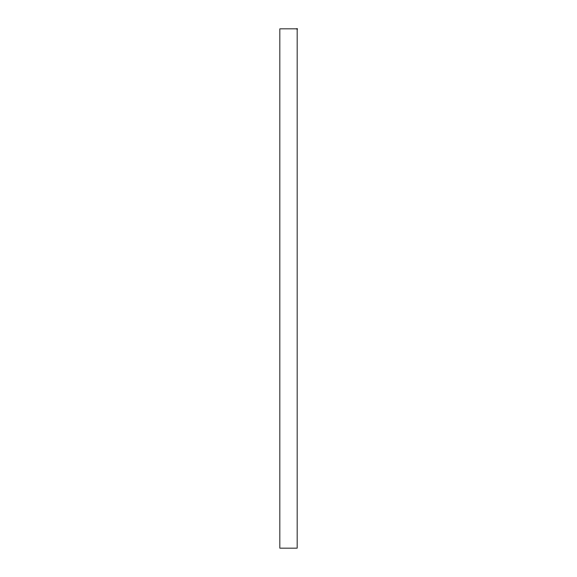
<?xml version="1.0" encoding="UTF-8"?>
<svg xmlns="http://www.w3.org/2000/svg" width="577" height="577" viewBox="0 0 577 577"><rect width="100%" height="100%" fill="white"/><g stroke="black" fill="none" stroke-linecap="round" stroke-linejoin="round"><path stroke-width="0.87" d="M297.155 28.85L279.845 28.85L279.845 548.15L297.155 548.15L297.155 28.85"/></g></svg>
